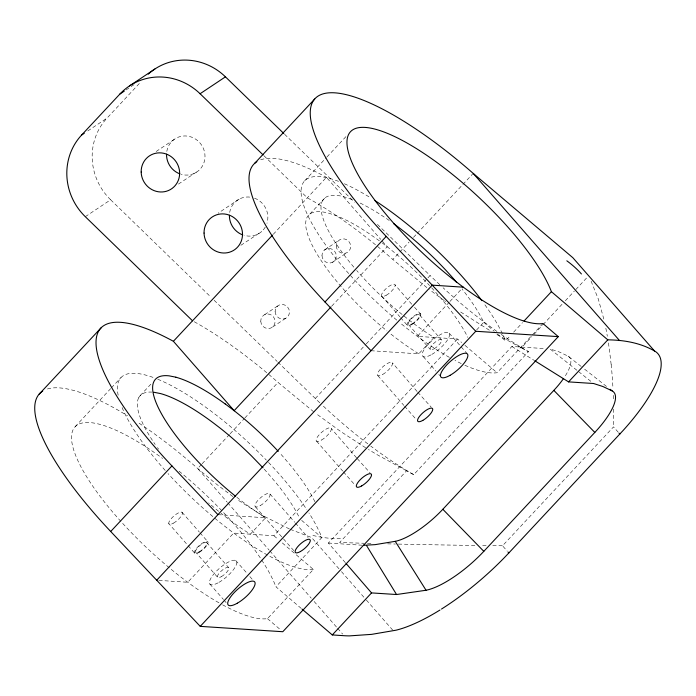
<?xml version="1.0" encoding="UTF-8"?>
<svg xmlns="http://www.w3.org/2000/svg" width="696" height="696" viewBox="0 0 696 696"><rect width="100%" height="100%" fill="white"/><g stroke="black" fill="none" stroke-linecap="round" stroke-linejoin="round"><path stroke-width="0.52" stroke-dasharray="3.48 2.61" d="M138.635 397.86L138.078 399.173A111.169 31.955 43 0 0 155.191 444.457M322.726 200.317L321.909 201.979A111.212 31.973 43 0 0 353.838 267.16M87.774 130.944L107.01 118.12L140.853 81.867M75.142 426.683L110.69 388.603M111.43 387.811L121.052 377.502M304.726 180.769L326.198 157.766M326.937 156.974L346.199 136.346M273.25 234.326L326.45 177.341L380.764 239.398M140.166 395.632L152.554 382.365M309.842 214.081L325.145 197.681M331.74 306.136L387.202 246.741L381.478 240.207M201.388 464.545L197.699 468.495L226.974 501.929M202.127 463.753L229.402 434.539M230.141 433.747L244.148 418.748M244.879 417.957L278.052 382.426L313.531 411.684M263.801 155.6L307.319 197.838A186.041 53.479 43 0 1 392.849 259.469L409.065 242.095M413.485 237.362L416.434 234.204M417.174 233.412L472.462 174.191M319.803 402.793A175.662 50.495 43 0 1 315.305 398.469L365.522 344.677M366.244 343.911L427.222 278.591M427.944 277.826L430.093 275.52L375.623 222.642M449.198 302.255L417.348 336.359L457.542 338.995L461.657 342.51M449.938 301.455L463.266 287.178M236.866 497.301A111.169 31.955 43 0 0 265.646 517.728L250.369 534.18A111.169 31.955 43 0 1 220.971 513.222M158.853 580.377L187.763 582.274L233.682 533.084L273.876 535.72L457.542 338.995M476.569 329.982L483.737 322.291A111.308 31.999 43 0 0 462.074 289.031M301.246 608.417L275.912 586.78L321.822 537.599A137.573 39.55 43 0 0 308.946 512.935M497.44 333.993L505.496 340.866L510.673 335.315M513.639 332.149L522.522 322.622M345.346 562.655L328.364 543.037L511.882 346.469L544.742 348.6M222.616 604.841A137.573 39.55 43 0 0 267.473 618.648L313.391 569.458L281.288 542.045M464.867 365.252A137.573 39.55 43 0 0 497.057 372.734L542.976 323.553M501.198 334.419A175.662 50.495 43 0 0 528.508 351.68L413.72 474.637L406.595 470.783L339.613 542.532L363.938 543.254M496.892 334.585L521.391 347.835L531.857 336.62M533.945 334.376L542.323 325.406M543.019 324.658L562.559 303.734M565.352 300.742L574.418 291.032M575.818 289.536L586.98 277.574M240.894 245.288L261.409 231.725M239.128 199.143L218.153 213.194M126.037 89.958L134.78 84.129M156.148 151.502L176.262 138.104M85.303 216.691L110.655 199.796A58.542 55.941 56.3 0 1 107.01 118.12M178.428 184.083L198.543 170.685M324.466 249.977L338.822 240.416M332.384 262.357L346.747 252.796M264.689 314.635L279.044 305.074M272.606 327.016L286.961 317.454M387.646 543.854L395.406 544.028M367.462 543.35L372.804 543.489M370.994 350.723L418.731 353.846L434.034 337.456A111.212 31.973 43 0 1 356.674 270.474M217.935 514.657L265.672 517.789M328.364 543.037L362.277 545.238M352.098 199.561L344.268 196.864A110.89 31.877 43 0 0 322.796 200.378M290.31 529.351L311.617 537.529L340.196 570.163M289.423 528.969L261.835 515.162L236.492 499.136M406.595 470.783L377.676 454.993A301.794 86.756 43 0 1 368.419 449.477M521.391 347.835L528.516 351.689M581.195 366.479L568.127 356.169L559.106 351.889L550.04 348.948L577.245 370.542M489.323 330.191L459.09 311.016M365.618 447.763L340.579 431.424L315.566 413.25M511.882 346.469L533.823 360.171M444.944 301.124L445.597 301.594M444.292 300.655L429.597 289.71M232.908 496.605L215.186 483.181L197.699 468.495A186.041 53.479 43 0 0 137.19 421.95M379.39 240.807L367.923 232.795A112.969 32.477 43 0 0 336.751 215.891L328.956 213.254A111.116 31.946 43 0 0 311.956 244.766A111.116 31.946 43 0 0 386.985 330.939M382.174 242.878L387.202 246.741A111.343 32.007 43 0 1 429.545 285.543M426.865 287.605L392.849 259.469M584.64 369.193L606.66 386.558M578.602 371.62L590.843 381.338M483.737 322.291L494.212 331.235M464.954 345.32L497.057 372.734M301.681 520.399L321.822 537.599M273.876 535.72L277.991 539.235M267.473 618.648L280.366 629.654M284.586 134.258L354.621 202.24M110.655 199.796L211.036 297.244M214.15 300.263L277.173 361.459M277.956 362.207L315.305 398.469M264.254 469.174L275.738 482.441A112.996 32.477 43 0 1 295.643 510.655L298.732 516.31M411.762 304.23L395.163 284.995M414.546 307.319L420.802 314.279M417.078 391.457L392.466 362.903M417.783 392.248L431.233 407.221M356.561 457.82L331.244 428.484M357.274 458.612L370.011 472.793M235.683 560.463L247.115 573.373M217.369 577.01L195.463 551.989M194.393 552.824L168.754 523.54M209.827 583.987L223.451 599.5M618.257 432.26L613.541 426.874L502.529 545.777L507.245 551.162M449.172 333.158L466.755 353.237M419.731 315.114L441.638 340.135M408.517 324.588L430.424 349.61M381.869 296.235L399.93 316.854M400.618 317.646L407.508 325.519M423.325 356.674L435.983 371.133M438.802 374.344L440.203 375.953M377.85 375.657L403.915 405.437M404.62 406.238L415.912 419.131M316.628 441.229L342.693 471.009M343.398 471.818L354.69 484.703M341.492 571.642L365.713 599.308M366.34 600.022L392.657 630.071M270.022 494.056L294.695 522.235M295.4 523.044L308.093 537.529M255.406 506.801L294.173 551.084M227.688 502.747L269.1 550.058M269.813 550.875L311.225 598.177M314.087 601.44L336.934 627.54M337.647 628.357L342.641 634.065M182.047 512.299L199.317 532.04M200.022 532.832L207.686 541.584M206.669 542.515L228.575 567.527M224.121 600.265L226.122 602.571M249.855 576.566L252.596 579.759M314.931 501.72L310.947 494.264A112.996 32.486 43 0 0 291.041 466.042L282.559 456.098A107.184 30.815 43 0 0 279.566 452.774M591.104 281.184L598.299 299.019L604.172 320.421M611.149 364.486L609.444 350.053A182.448 78.004 -89.4 0 0 608.226 341.745M431.598 287.752A111.343 32.007 43 0 1 467.816 337.36M313.391 569.458A137.573 39.55 43 0 1 168.014 473.558M165.213 470.444A137.573 39.55 43 0 1 121.33 405.637M118.172 395.215A137.573 39.55 43 0 1 153.92 377.728M157.748 379.224A137.573 39.55 43 0 1 266.307 460.082M268.525 462.405A137.573 39.55 43 0 1 306.875 509.742M218.953 602.797A137.573 39.55 43 0 1 75.464 454.958A137.573 39.55 43 0 1 162.62 458.438M179.063 471.192A137.573 39.55 43 0 1 275.912 586.78M461.274 363.582A137.573 39.55 43 0 1 454.975 360.415M449.381 357.37A137.573 39.55 43 0 1 400.078 322.857M396.79 320.125A137.573 39.55 43 0 1 305.944 211.253A137.573 39.55 43 0 1 338.526 181.351M344.389 183.761A137.573 39.55 43 0 1 370.594 197.829M484.903 304.822A137.573 39.55 43 0 1 505.496 340.866M418.67 353.716A111.116 31.946 43 0 1 389.925 333.306M218.622 511.325A111.169 31.955 43 0 1 208.678 502.912M158.584 449.198A111.169 31.955 43 0 1 157.418 447.606M568.127 356.169A48.215 15.295 -41.2 0 1 564.343 377.345M47.424 388.968A186.041 53.479 43 0 1 127.507 415.782M265.28 227.079A19.845 18.966 56.3 0 1 244.061 235.352M229.671 212.463A19.845 18.966 56.3 0 1 250.508 197.168M254.536 198.186A19.845 18.966 56.3 0 1 266.951 223.329M260.652 159.81A186.041 53.479 43 0 1 326.45 177.341M413.72 474.637A175.662 50.495 43 0 1 370.733 446.066M367.862 443.883A175.662 50.495 43 0 1 323.057 405.864M496.953 331.453A175.662 50.495 43 0 1 443.091 287.761M439.802 284.734A175.662 50.495 43 0 1 430.093 275.512M166.796 151.424A19.845 18.966 56.3 0 1 189.442 136.477A19.845 18.966 56.3 0 1 204.554 160.515A19.845 18.966 56.3 0 1 181.186 174.322M340.457 538.6A131.788 103.887 -46.5 0 1 312.617 535.346M194.254 321.743A186.041 53.479 43 0 1 278.052 382.426M398.329 544.089A182.448 3.837 1.2 0 0 427.736 544.681L442.665 544.951A226.113 4.759 1.2 0 0 475.029 545.447M605.842 328.242A182.448 78.004 -89.4 0 1 607.33 336.281M611.175 364.469A226.113 96.674 -89.4 0 1 612.915 387.55M613.272 395.345A226.113 96.674 -89.4 0 1 613.402 399.26M613.602 409.057A226.113 96.674 -89.4 0 1 613.507 426.709M502.347 545.768A226.113 4.759 1.2 0 1 491.611 545.655M486.139 545.586A226.113 4.759 1.2 0 1 481.536 545.534M138.635 397.868A112.839 32.434 43 0 1 151.789 392.083M389.238 220.493A108.741 31.259 43 0 0 386.654 218.701L379.851 214.194A113.335 32.582 43 0 0 358.692 202.371M411.936 324.501A8.778 2.784 -41.2 0 0 420.662 313.931A8.778 2.784 -41.2 0 0 409.326 320.386A8.778 2.784 -41.2 0 0 411.936 324.501M199.178 552.389A8.778 2.784 -41.2 0 0 207.904 541.819A8.778 2.784 -41.2 0 0 196.568 548.274A8.778 2.784 -41.2 0 0 199.178 552.389M260.748 321.143A7.404 7.073 56.3 0 0 271.649 327.685A7.404 7.073 56.3 0 0 271.379 315.036A7.404 7.073 56.3 0 0 260.748 321.143M275.103 311.573A7.404 7.073 56.3 0 0 286.004 318.115A7.404 7.073 56.3 0 0 285.734 305.474A7.404 7.073 56.3 0 0 275.103 311.573M321.97 255.562A7.404 7.073 56.3 0 0 332.871 262.105A7.404 7.073 56.3 0 0 332.601 249.464A7.404 7.073 56.3 0 0 321.97 255.562M336.325 246.001A7.404 7.073 56.3 0 0 347.226 252.544A7.404 7.073 56.3 0 0 346.956 239.894A7.404 7.073 56.3 0 0 336.325 246.001M173.539 523.105A8.778 2.784 -41.2 0 0 182.265 512.534A8.778 2.784 -41.2 0 0 170.929 518.99A8.778 2.784 -41.2 0 0 173.539 523.105M386.297 295.217A8.778 2.784 -41.2 0 0 395.024 284.647A8.778 2.784 -41.2 0 0 383.687 291.102A8.778 2.784 -41.2 0 0 386.297 295.217M219.049 582.3A17.565 5.568 -41.2 0 0 236.501 561.159A17.565 5.568 -41.2 0 0 213.82 574.07A17.565 5.568 -41.2 0 0 219.049 582.3M221.406 576.636A7.404 2.349 -41.2 0 0 228.758 567.727A7.404 2.349 -41.2 0 0 219.205 573.173A7.404 2.349 -41.2 0 0 221.406 576.636M431.807 354.421A17.565 5.568 -41.2 0 0 449.259 333.28A17.565 5.568 -41.2 0 0 426.578 346.182A17.565 5.568 -41.2 0 0 431.807 354.421M434.165 348.748A7.404 2.349 -41.2 0 0 441.525 339.839A7.404 2.349 -41.2 0 0 431.964 345.286A7.404 2.349 -41.2 0 0 434.165 348.748M199.5 551.623A7.404 2.349 -41.2 0 0 206.86 542.715A7.404 2.349 -41.2 0 0 197.299 548.152A7.404 2.349 -41.2 0 0 199.5 551.623M412.258 323.736A7.404 2.349 -41.2 0 0 419.618 314.827A7.404 2.349 -41.2 0 0 410.057 320.264A7.404 2.349 -41.2 0 0 412.258 323.736M382.687 374.474A9.753 3.097 -41.2 0 0 392.379 362.729A9.753 3.097 -41.2 0 0 379.781 369.898A9.753 3.097 -41.2 0 0 382.687 374.474M260.243 505.618A9.753 3.097 -41.2 0 0 269.935 493.882A9.753 3.097 -41.2 0 0 257.337 501.042A9.753 3.097 -41.2 0 0 260.243 505.618M321.465 440.046A9.753 3.097 -41.2 0 0 331.157 428.301A9.753 3.097 -41.2 0 0 318.559 435.47A9.753 3.097 -41.2 0 0 321.465 440.046"/><path stroke-width="1.04" d="M192.522 320.795L85.303 216.691A58.542 55.941 56.3 0 1 81.649 135.015L119.912 94.03L124.288 91.124M39.211 394.101L101.512 327.398M254.571 163.464L314.714 99.006M217.935 514.657L171.929 465.92A186.041 53.479 43 0 1 96.022 342.145A186.041 53.479 43 0 1 173.391 341.284L272.51 235.118M558.288 336.629L475.751 331.27L386.21 236.405A186.041 53.479 43 0 1 317.367 96.579A186.041 53.479 43 0 1 473.202 173.4L572.851 257.711L654.51 350.984C640.381 342.832 623.938 340.022 607.799 339.848L551.406 291.685A137.573 39.55 43 0 0 397.459 137.93A137.573 39.55 43 0 0 379.398 206.164A137.573 39.55 43 0 0 542.976 323.553L558.288 336.629L282.785 631.724L200.248 626.365L110.707 531.492L171.929 465.92M370.994 350.723L324.988 301.986L386.21 236.405M225.217 403.924L234.143 410.683L331 306.936M156.713 580.238L432.216 285.142L463.266 287.178M200.248 626.365L475.751 331.27M524.01 321.039L551.406 291.685M363.338 545.307L375.092 544.646L395.25 541.331A48.215 15.295 -41.2 0 0 442.83 509.281L553.842 390.378A48.215 15.295 -41.2 0 0 563.525 378.537M302.064 609.113L332.296 634.935L371.542 592.905L396.546 594.523L426.048 590.252A58.542 18.566 -41.2 0 0 483.816 551.336L594.819 432.433A58.542 18.566 -41.2 0 0 612.167 390.9L610.096 389.273M534.737 360.745L568.554 381.878L607.799 339.848M441.499 609.043A117.076 37.132 -41.2 0 0 508.82 552.963L623.042 430.563A117.328 37.219 -41.2 0 0 640.163 409.735L641.956 407.273A116.624 36.992 -41.2 0 0 645.349 402.375L646.192 401.087A116.989 37.105 -41.2 0 0 659.321 375.031L659.538 374.317A117.032 37.123 -41.2 0 0 661.191 364.165L661.2 363.582A117.328 37.219 -41.2 0 0 654.527 350.967M154.834 69.034L129.482 85.93M81.649 135.015L84.277 133.267M119.912 94.03A58.542 55.941 56.3 0 1 200.091 93.742L225.452 76.847L283.811 133.501M439.985 610.009L439.889 610.07A117.267 37.193 -41.2 0 1 418.287 621.946L415.034 623.442A117.389 37.236 -41.2 0 1 396.059 630.185L371.664 634.361L349.357 635.892A362.712 115.049 -41.2 0 1 344.076 635.7L332.296 634.935M568.554 381.878L593.566 383.505L602.91 386.524L612.167 390.9M153.799 392.24L160.585 393.588A110.69 31.816 43 0 1 213.42 422.968L220.449 428.353A113.161 32.529 43 0 1 251.552 455.967L263.027 467.842M175.888 377.189L169.111 375.849A112.839 32.434 43 0 0 153.946 381.478L153.39 382.774A111.169 31.955 43 0 0 235.692 496.361M200.091 93.742L263.027 154.843M553.842 390.378L594.819 432.433M442.83 509.281L483.816 551.336M473.202 173.4L619.57 340.605M619.04 433.156L619.832 434.06M508.037 552.058L508.82 552.963M173.391 341.284L234.143 410.683M346.06 563.473L371.542 592.905M395.25 541.331L426.048 590.252M366.522 545.516L396.546 594.523M234.143 410.701A112.578 32.364 43 0 1 274.355 447.197A107.184 30.815 43 0 1 278.278 451.382M110.707 531.492A186.041 53.479 43 0 1 42.691 391.108M566.822 260.809A131.788 80.431 -0.8 0 1 581.421 273.963M242.739 234.917A19.845 18.966 56.3 0 1 229.402 215.229M374.996 200.622A137.573 39.55 43 0 1 481.841 300.629M324.988 301.986A186.041 53.479 43 0 1 256.911 161.637M175.905 377.215A110.768 31.842 43 0 1 225.226 403.985M148.248 74.185A58.542 55.941 56.3 0 1 225.452 76.847M179.873 173.878A19.845 18.966 56.3 0 1 166.535 154.19M456.68 282.445A111.308 31.999 43 0 0 397.094 226.2A108.741 31.259 43 0 0 393.588 223.599M141.175 172.016A19.845 18.966 56.3 0 0 170.389 189.564A19.845 18.966 56.3 0 0 169.659 155.66A19.845 18.966 56.3 0 0 141.175 172.016M204.05 233.056A19.845 18.966 56.3 0 0 233.256 250.595A19.845 18.966 56.3 0 0 232.534 216.7A19.845 18.966 56.3 0 0 204.05 233.056M237.336 603.188A17.565 5.568 -41.2 0 0 254.788 582.047A17.565 5.568 -41.2 0 0 232.107 594.958A17.565 5.568 -41.2 0 0 237.336 603.188M450.095 375.301A17.565 5.568 -41.2 0 0 467.547 354.16A17.565 5.568 -41.2 0 0 444.866 367.07A17.565 5.568 -41.2 0 0 450.095 375.301M361.65 485.938A9.753 3.097 -41.2 0 0 371.342 474.193A9.753 3.097 -41.2 0 0 358.745 481.362A9.753 3.097 -41.2 0 0 361.65 485.938M300.428 551.51A9.753 3.097 -41.2 0 0 310.12 539.774A9.753 3.097 -41.2 0 0 297.523 546.943A9.753 3.097 -41.2 0 0 300.428 551.51M422.872 420.358A9.753 3.097 -41.2 0 0 432.564 408.622A9.753 3.097 -41.2 0 0 419.966 415.79A9.753 3.097 -41.2 0 0 422.872 420.358"/></g></svg>
